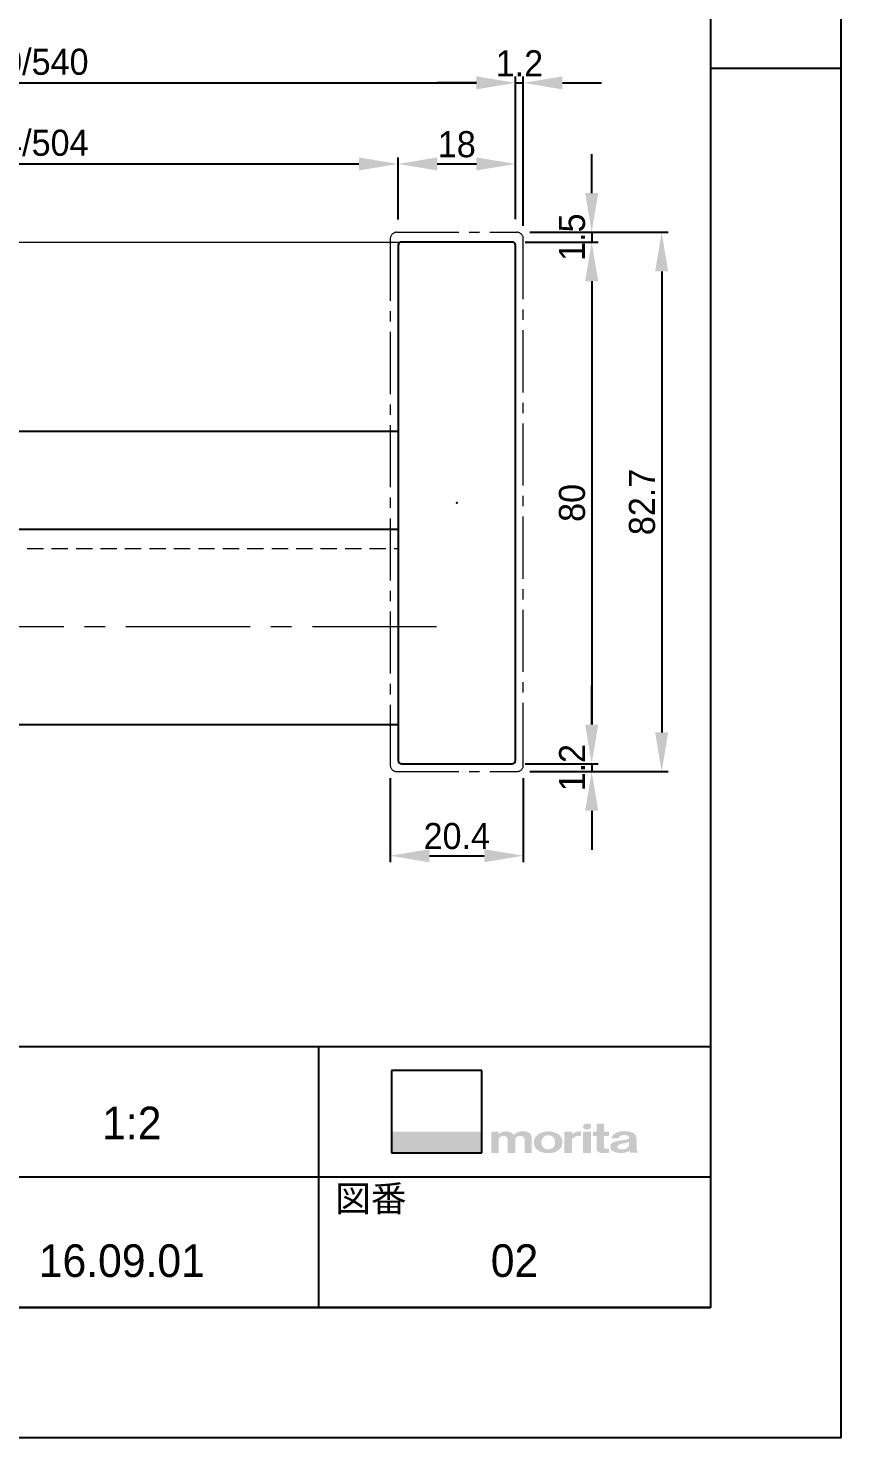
# Model space of a CAD drawing. Header units: millimetres. Extents: x 294 to 1873, y 2566 to 2986.
# Drawn here: x 1748 to 1872.6, y 2566 to 2782.2 of the extents above; entities that cross this region are included whole.
import ezdxf
from ezdxf.enums import TextEntityAlignment as Align

# ---------------------------------------------------------------- set-up
doc = ezdxf.new("R2010")
doc.units = ezdxf.units.MM
doc.linetypes.add('CENTER2', pattern=[28.575, 19.05, -3.175, 3.175, -3.175])
doc.linetypes.add('HIDDEN', pattern=[0.375, 0.25, -0.125])
doc.layers.add('0 @ 1', color=7, linetype='Continuous')
for name, color, linetype, lineweight in [('中心線', 7, 'CENTER2', 9), ('寸法・仕様', 255, 'Continuous', 9), ('弱線', 4, 'Continuous', 15), ('本体', 3, 'Continuous', 25), ('破線', 140, 'HIDDEN', 15)]:
    doc.layers.add(name, color=color, linetype=linetype, lineweight=lineweight)
doc.styles.add('x1', font='', dxfattribs={"height": 2})
doc.styles.add('x2', font='', dxfattribs={"height": 4})
doc.styles.add('図面枠', font='', dxfattribs={"height": 2.5})
doc.styles.get('x1').set_extended_font_data('MS PGothic')
doc.styles.get('x2').set_extended_font_data('MS PGothic')
doc.styles.get('図面枠').set_extended_font_data('MS PGothic')
doc.dimstyles.new('x2', dxfattribs={"dimtxt": 4, "dimasz": 6, "dimexe": 1, "dimexo": 2, "dimgap": 1, "dimtad": 1, "dimtoh": 1, "dimdec": 1, "dimdsep": 46, "dimtxsty": 'x2', "dimcen": 0.1, "dimadec": 1, "dimazin": 0, "dimtfac": 1, "dimtdec": 1, "dimtmove": 0, "dimatfit": 3, "dimfxl": 1, "dimtolj": 1, "dimtzin": 0, "dimarcsym": 0})

# ---------------------------------------------------------------- blocks, each defined once
blk = doc.blocks.new('Morita Aluminum for WEB x2')
h = blk.add_hatch(color=256)
h.dxf.hatch_style = 1
edge = h.paths.add_edge_path()
edge.add_spline(control_points=[(536.37, 41.03), (536.37, 41.36), (536.37, 41.62), (536.37, 41.62), (536.37, 41.87), (536.46, 42.07), (536.64, 42.21)], knot_values=[19, 19, 19, 19, 19.375023, 19.375023, 19.375023, 20.375023, 20.375023, 20.375023, 20.375023], degree=3, periodic=0)
edge.add_spline(control_points=[(536.64, 42.21), (536.76, 42.31), (536.91, 42.36), (537.09, 42.36)], knot_values=[18, 18, 18, 18, 19, 19, 19, 19], degree=3, periodic=0)
edge.add_spline(control_points=[(537.09, 42.36), (537.27, 42.36), (537.41, 42.33), (537.51, 42.27)], knot_values=[17, 17, 17, 17, 18, 18, 18, 18], degree=3, periodic=0)
edge.add_spline(control_points=[(537.51, 42.27), (537.69, 42.18), (537.78, 42.01), (537.78, 41.79)], knot_values=[16, 16, 16, 16, 17, 17, 17, 17], degree=3, periodic=0)
edge.add_spline(control_points=[(537.78, 41.79), (537.78, 41.79), (537.78, 39.76), (537.78, 39.76), (537.78, 39.76), (538.06, 39.76), (538.35, 39.76)], knot_values=[14.5, 14.5, 14.5, 14.5, 15.5, 15.5, 15.5, 16, 16, 16, 16], degree=3, periodic=0)
edge.add_spline(control_points=[(538.35, 39.76), (538.63, 39.76), (538.92, 39.76), (538.92, 39.76), (538.92, 39.76), (538.92, 40.23), (538.92, 40.69)], knot_values=[13.5, 13.5, 13.5, 13.5, 14, 14, 14, 14.5, 14.5, 14.5, 14.5], degree=3, periodic=0)
edge.add_spline(control_points=[(538.92, 40.69), (538.92, 41.16), (538.92, 41.62), (538.92, 41.62), (538.92, 41.9), (538.99, 42.1), (539.14, 42.21)], knot_values=[12, 12, 12, 12, 12.5, 12.5, 12.5, 13.5, 13.5, 13.5, 13.5], degree=3, periodic=0)
edge.add_spline(control_points=[(539.14, 42.21), (539.27, 42.31), (539.44, 42.36), (539.64, 42.36)], knot_values=[11, 11, 11, 11, 12, 12, 12, 12], degree=3, periodic=0)
edge.add_spline(control_points=[(539.64, 42.36), (539.82, 42.36), (539.96, 42.33), (540.06, 42.27)], knot_values=[10, 10, 10, 10, 11, 11, 11, 11], degree=3, periodic=0)
edge.add_spline(control_points=[(540.06, 42.27), (540.26, 42.16), (540.36, 42), (540.36, 41.79)], knot_values=[9, 9, 9, 9, 10, 10, 10, 10], degree=3, periodic=0)
edge.add_spline(control_points=[(540.36, 41.79), (540.36, 41.79), (540.36, 39.76), (540.36, 39.76), (540.36, 39.76), (540.64, 39.76), (540.91, 39.76)], knot_values=[7.5, 7.5, 7.5, 7.5, 8.5, 8.5, 8.5, 9, 9, 9, 9], degree=3, periodic=0)
edge.add_spline(control_points=[(540.91, 39.76), (541.19, 39.76), (541.46, 39.76), (541.46, 39.76), (541.46, 39.76), (541.46, 40.32), (541.46, 40.88)], knot_values=[6.5, 6.5, 6.5, 6.5, 7, 7, 7, 7.5, 7.5, 7.5, 7.5], degree=3, periodic=0)
edge.add_spline(control_points=[(541.46, 40.88), (541.46, 41.44), (541.46, 42), (541.46, 42), (541.46, 42.72), (541, 43.07), (540.06, 43.07)], knot_values=[5, 5, 5, 5, 5.5, 5.5, 5.5, 6.5, 6.5, 6.5, 6.5], degree=3, periodic=0)
edge.add_spline(control_points=[(540.06, 43.07), (539.47, 43.07), (539.03, 42.89), (538.73, 42.53)], knot_values=[4, 4, 4, 4, 5, 5, 5, 5], degree=3, periodic=0)
edge.add_spline(control_points=[(538.73, 42.53), (538.42, 42.89), (538.02, 43.07), (537.51, 43.07)], knot_values=[3, 3, 3, 3, 4, 4, 4, 4], degree=3, periodic=0)
edge.add_spline(control_points=[(537.51, 43.07), (537.03, 43.07), (536.65, 42.91), (536.37, 42.59)], knot_values=[2, 2, 2, 2, 3, 3, 3, 3], degree=3, periodic=0)
edge.add_spline(control_points=[(536.37, 42.59), (536.37, 42.59), (536.37, 43.03), (536.37, 43.03), (536.37, 43.03), (536.09, 43.03), (535.82, 43.03)], knot_values=[0.5, 0.5, 0.5, 0.5, 1.5, 1.5, 1.5, 2, 2, 2, 2], degree=3, periodic=0)
edge.add_spline(control_points=[(535.82, 43.03), (535.54, 43.03), (535.27, 43.03), (535.27, 43.03), (535.27, 43.03), (535.27, 42.57), (535.27, 42)], knot_values=[22.624977, 22.624977, 22.624977, 22.624977, 23.124977, 23.124977, 23.124977, 23.5, 23.5, 23.5, 23.5], degree=3, periodic=0)
edge.add_spline(control_points=[(535.27, 42), (535.27, 41.42), (535.27, 40.73), (535.27, 40.27)], knot_values=[22.249985, 22.249985, 22.249985, 22.249985, 22.624977, 22.624977, 22.624977, 22.624977], degree=3, periodic=0)
edge.add_spline(control_points=[(535.27, 40.27), (535.27, 40.16), (535.27, 40.06), (535.27, 39.98)], knot_values=[22.156237, 22.156237, 22.156237, 22.156237, 22.249985, 22.249985, 22.249985, 22.249985], degree=3, periodic=0)
edge.add_spline(control_points=[(535.27, 39.98), (535.27, 39.9), (535.27, 39.84), (535.27, 39.8)], knot_values=[22.062489, 22.062489, 22.062489, 22.062489, 22.156237, 22.156237, 22.156237, 22.156237], degree=3, periodic=0)
edge.add_spline(control_points=[(535.27, 39.8), (535.27, 39.79), (535.27, 39.78), (535.27, 39.78)], knot_values=[22.039052, 22.039052, 22.039052, 22.039052, 22.062489, 22.062489, 22.062489, 22.062489], degree=3, periodic=0)
edge.add_spline(control_points=[(535.27, 39.78), (535.27, 39.77), (535.27, 39.77), (535.27, 39.77)], knot_values=[22.015615, 22.015615, 22.015615, 22.015615, 22.039052, 22.039052, 22.039052, 22.039052], degree=3, periodic=0)
edge.add_spline(control_points=[(535.27, 39.76), (535.27, 39.76), (535.27, 39.76), (535.27, 39.76), (535.27, 39.76), (535.27, 39.76), (535.27, 39.76)], knot_values=[21.999868, 21.999868, 21.999868, 21.999868, 22, 22, 22, 22.000234, 22.000234, 22.000234, 22.000234], degree=3, periodic=0)
edge.add_spline(control_points=[(535.27, 39.76), (535.27, 39.76), (535.28, 39.76), (535.29, 39.76)], knot_values=[21.921867, 21.921867, 21.921867, 21.921867, 21.968741, 21.968741, 21.968741, 21.968741], degree=3, periodic=0)
edge.add_spline(control_points=[(535.29, 39.76), (535.29, 39.76), (535.3, 39.76), (535.31, 39.76)], knot_values=[21.874992, 21.874992, 21.874992, 21.874992, 21.921867, 21.921867, 21.921867, 21.921867], degree=3, periodic=0)
edge.add_spline(control_points=[(535.31, 39.76), (535.36, 39.76), (535.43, 39.76), (535.52, 39.76)], knot_values=[21.687496, 21.687496, 21.687496, 21.687496, 21.874992, 21.874992, 21.874992, 21.874992], degree=3, periodic=0)
edge.add_spline(control_points=[(535.52, 39.76), (535.61, 39.76), (535.71, 39.76), (535.82, 39.76)], knot_values=[21.5, 21.5, 21.5, 21.5, 21.687496, 21.687496, 21.687496, 21.687496], degree=3, periodic=0)
edge.add_spline(control_points=[(535.82, 39.76), (535.92, 39.76), (536.03, 39.76), (536.11, 39.76)], knot_values=[21.312504, 21.312504, 21.312504, 21.312504, 21.5, 21.5, 21.5, 21.5], degree=3, periodic=0)
edge.add_spline(control_points=[(536.11, 39.76), (536.2, 39.76), (536.28, 39.76), (536.32, 39.76)], knot_values=[21.125007, 21.125007, 21.125007, 21.125007, 21.312504, 21.312504, 21.312504, 21.312504], degree=3, periodic=0)
edge.add_spline(control_points=[(536.32, 39.76), (536.33, 39.76), (536.34, 39.76), (536.35, 39.76)], knot_values=[21.078133, 21.078133, 21.078133, 21.078133, 21.125007, 21.125007, 21.125007, 21.125007], degree=3, periodic=0)
edge.add_spline(control_points=[(536.37, 39.76), (536.37, 39.76), (536.37, 39.76), (536.37, 39.76), (536.37, 39.76), (536.37, 39.76), (536.37, 39.76)], knot_values=[20.999766, 20.999766, 20.999766, 20.999766, 21.000081, 21.000081, 21.000081, 21.000315, 21.000315, 21.000315, 21.000315], degree=3, periodic=0)
edge.add_spline(control_points=[(536.37, 39.77), (536.37, 39.77), (536.37, 39.78), (536.37, 39.78)], knot_values=[20.937511, 20.937511, 20.937511, 20.937511, 20.960948, 20.960948, 20.960948, 20.960948], degree=3, periodic=0)
edge.add_spline(control_points=[(536.37, 39.78), (536.37, 39.8), (536.37, 39.84), (536.37, 39.89)], knot_values=[20.843763, 20.843763, 20.843763, 20.843763, 20.937511, 20.937511, 20.937511, 20.937511], degree=3, periodic=0)
edge.add_spline(control_points=[(536.37, 39.89), (536.37, 39.93), (536.37, 39.99), (536.37, 40.05)], knot_values=[20.750015, 20.750015, 20.750015, 20.750015, 20.843763, 20.843763, 20.843763, 20.843763], degree=3, periodic=0)
edge.add_spline(control_points=[(536.37, 40.05), (536.37, 40.31), (536.37, 40.71), (536.37, 41.03)], knot_values=[20.375023, 20.375023, 20.375023, 20.375023, 20.750015, 20.750015, 20.750015, 20.750015], degree=3, periodic=0)
edge = h.paths.add_edge_path()
edge.add_spline(control_points=[(546.15, 41.45), (546.15, 42.01), (545.88, 42.44), (545.35, 42.74)], knot_values=[3, 3, 3, 3, 4, 4, 4, 4], degree=3, periodic=0)
edge.add_spline(control_points=[(545.35, 42.74), (544.92, 42.98), (544.41, 43.08), (543.83, 43.05)], knot_values=[2, 2, 2, 2, 3, 3, 3, 3], degree=3, periodic=0)
edge.add_spline(control_points=[(543.83, 43.05), (543.14, 43.01), (542.62, 42.81), (542.27, 42.46)], knot_values=[1, 1, 1, 1, 2, 2, 2, 2], degree=3, periodic=0)
edge.add_spline(control_points=[(542.27, 42.46), (541.94, 42.14), (541.77, 41.78), (541.77, 41.39)], knot_values=[0, 0, 0, 0, 1, 1, 1, 1], degree=3, periodic=0)
edge.add_spline(control_points=[(541.77, 41.39), (541.77, 40.8), (542.04, 40.35), (542.57, 40.06)], knot_values=[7, 7, 7, 7, 8, 8, 8, 8], degree=3, periodic=0)
edge.add_spline(control_points=[(542.57, 40.06), (542.98, 39.83), (543.45, 39.72), (543.98, 39.72)], knot_values=[6, 6, 6, 6, 7, 7, 7, 7], degree=3, periodic=0)
edge.add_spline(control_points=[(543.98, 39.72), (544.51, 39.72), (544.98, 39.83), (545.39, 40.06)], knot_values=[5, 5, 5, 5, 6, 6, 6, 6], degree=3, periodic=0)
edge.add_spline(control_points=[(545.39, 40.06), (545.89, 40.34), (546.15, 40.8), (546.15, 41.45)], knot_values=[4, 4, 4, 4, 5, 5, 5, 5], degree=3, periodic=0)
edge = h.paths.add_edge_path(flags=16)
edge.add_spline(control_points=[(542.95, 41.49), (542.98, 41.8), (543.11, 42.05), (543.33, 42.23)], knot_values=[7, 7, 7, 7, 8, 8, 8, 8], degree=3, periodic=0)
edge.add_spline(control_points=[(543.33, 42.23), (543.51, 42.39), (543.74, 42.46), (544.02, 42.46)], knot_values=[6, 6, 6, 6, 7, 7, 7, 7], degree=3, periodic=0)
edge.add_spline(control_points=[(544.02, 42.46), (544.4, 42.46), (544.68, 42.32), (544.85, 42.02)], knot_values=[5, 5, 5, 5, 6, 6, 6, 6], degree=3, periodic=0)
edge.add_spline(control_points=[(544.85, 42.02), (544.98, 41.82), (545.03, 41.55), (545.01, 41.2)], knot_values=[4, 4, 4, 4, 5, 5, 5, 5], degree=3, periodic=0)
edge.add_spline(control_points=[(545.01, 41.2), (544.96, 40.94), (544.87, 40.75), (544.74, 40.61)], knot_values=[3, 3, 3, 3, 4, 4, 4, 4], degree=3, periodic=0)
edge.add_spline(control_points=[(544.74, 40.61), (544.54, 40.4), (544.23, 40.3), (543.83, 40.33)], knot_values=[2, 2, 2, 2, 3, 3, 3, 3], degree=3, periodic=0)
edge.add_spline(control_points=[(543.83, 40.33), (543.5, 40.39), (543.26, 40.54), (543.11, 40.78)], knot_values=[1, 1, 1, 1, 2, 2, 2, 2], degree=3, periodic=0)
edge.add_spline(control_points=[(543.11, 40.78), (542.98, 40.96), (542.93, 41.2), (542.95, 41.49)], knot_values=[0, 0, 0, 0, 1, 1, 1, 1], degree=3, periodic=0)
edge = h.paths.add_edge_path()
edge.add_spline(control_points=[(547.61, 40.99), (547.61, 41.31), (547.61, 41.56), (547.61, 41.56), (547.61, 41.81), (547.72, 42.02), (547.95, 42.17)], knot_values=[7, 7, 7, 7, 7.375023, 7.375023, 7.375023, 8.375023, 8.375023, 8.375023, 8.375023], degree=3, periodic=0)
edge.add_spline(control_points=[(547.95, 42.17), (548.18, 42.31), (548.47, 42.38), (548.82, 42.38)], knot_values=[6, 6, 6, 6, 7, 7, 7, 7], degree=3, periodic=0)
edge.add_spline(control_points=[(548.82, 42.38), (548.82, 42.38), (549.01, 42.38), (549.01, 42.38), (549.01, 42.38), (549.01, 42.55), (549.01, 42.72)], knot_values=[4.5, 4.5, 4.5, 4.5, 5.5, 5.5, 5.5, 6, 6, 6, 6], degree=3, periodic=0)
edge.add_spline(control_points=[(549.01, 42.72), (549.01, 42.89), (549.01, 43.06), (549.01, 43.06), (548.78, 43.07), (548.57, 43.06), (548.37, 43.02)], knot_values=[3, 3, 3, 3, 3.5, 3.5, 3.5, 4.5, 4.5, 4.5, 4.5], degree=3, periodic=0)
edge.add_spline(control_points=[(548.37, 43.02), (548.09, 42.96), (547.83, 42.81), (547.61, 42.62)], knot_values=[2, 2, 2, 2, 3, 3, 3, 3], degree=3, periodic=0)
edge.add_spline(control_points=[(547.61, 42.62), (547.61, 42.62), (547.61, 43.04), (547.61, 43.04), (547.61, 43.04), (547.32, 43.04), (547.04, 43.04)], knot_values=[0.5, 0.5, 0.5, 0.5, 1.5, 1.5, 1.5, 2, 2, 2, 2], degree=3, periodic=0)
edge.add_spline(control_points=[(547.04, 43.04), (546.75, 43.04), (546.46, 43.04), (546.46, 43.04), (546.46, 43.04), (546.46, 42.58), (546.46, 42)], knot_values=[10.624977, 10.624977, 10.624977, 10.624977, 11.124977, 11.124977, 11.124977, 11.5, 11.5, 11.5, 11.5], degree=3, periodic=0)
edge.add_spline(control_points=[(546.46, 42), (546.46, 41.43), (546.46, 40.74), (546.46, 40.28)], knot_values=[10.249985, 10.249985, 10.249985, 10.249985, 10.624977, 10.624977, 10.624977, 10.624977], degree=3, periodic=0)
edge.add_spline(control_points=[(546.46, 40.28), (546.46, 40.16), (546.46, 40.06), (546.46, 39.98)], knot_values=[10.156237, 10.156237, 10.156237, 10.156237, 10.249985, 10.249985, 10.249985, 10.249985], degree=3, periodic=0)
edge.add_spline(control_points=[(546.46, 39.98), (546.46, 39.9), (546.46, 39.84), (546.46, 39.81)], knot_values=[10.062489, 10.062489, 10.062489, 10.062489, 10.156237, 10.156237, 10.156237, 10.156237], degree=3, periodic=0)
edge.add_spline(control_points=[(546.46, 39.81), (546.46, 39.8), (546.46, 39.79), (546.46, 39.78)], knot_values=[10.039052, 10.039052, 10.039052, 10.039052, 10.062489, 10.062489, 10.062489, 10.062489], degree=3, periodic=0)
edge.add_spline(control_points=[(546.46, 39.78), (546.46, 39.78), (546.46, 39.77), (546.46, 39.77)], knot_values=[10.015615, 10.015615, 10.015615, 10.015615, 10.039052, 10.039052, 10.039052, 10.039052], degree=3, periodic=0)
edge.add_spline(control_points=[(546.46, 39.77), (546.46, 39.77), (546.46, 39.77), (546.46, 39.77), (546.46, 39.77), (546.46, 39.77), (546.46, 39.77)], knot_values=[9.999868, 9.999868, 9.999868, 9.999868, 10, 10, 10, 10.000234, 10.000234, 10.000234, 10.000234], degree=3, periodic=0)
edge.add_spline(control_points=[(546.47, 39.77), (546.47, 39.77), (546.48, 39.77), (546.48, 39.77)], knot_values=[9.921867, 9.921867, 9.921867, 9.921867, 9.968741, 9.968741, 9.968741, 9.968741], degree=3, periodic=0)
edge.add_spline(control_points=[(546.48, 39.77), (546.49, 39.77), (546.5, 39.77), (546.51, 39.77)], knot_values=[9.874992, 9.874992, 9.874992, 9.874992, 9.921867, 9.921867, 9.921867, 9.921867], degree=3, periodic=0)
edge.add_spline(control_points=[(546.51, 39.77), (546.56, 39.77), (546.64, 39.77), (546.73, 39.77)], knot_values=[9.687496, 9.687496, 9.687496, 9.687496, 9.874993, 9.874993, 9.874993, 9.874993], degree=3, periodic=0)
edge.add_spline(control_points=[(546.73, 39.77), (546.82, 39.77), (546.93, 39.77), (547.04, 39.77)], knot_values=[9.5, 9.5, 9.5, 9.5, 9.687496, 9.687496, 9.687496, 9.687496], degree=3, periodic=0)
edge.add_spline(control_points=[(547.04, 39.77), (547.14, 39.77), (547.25, 39.77), (547.34, 39.77)], knot_values=[9.312504, 9.312504, 9.312504, 9.312504, 9.5, 9.5, 9.5, 9.5], degree=3, periodic=0)
edge.add_spline(control_points=[(547.34, 39.77), (547.43, 39.77), (547.51, 39.77), (547.56, 39.77)], knot_values=[9.125007, 9.125007, 9.125007, 9.125007, 9.312504, 9.312504, 9.312504, 9.312504], degree=3, periodic=0)
edge.add_spline(control_points=[(547.56, 39.77), (547.57, 39.77), (547.58, 39.77), (547.59, 39.77)], knot_values=[9.078133, 9.078133, 9.078133, 9.078133, 9.125008, 9.125008, 9.125008, 9.125008], degree=3, periodic=0)
edge.add_spline(control_points=[(547.61, 39.77), (547.61, 39.77), (547.61, 39.77), (547.61, 39.77), (547.61, 39.77), (547.61, 39.77), (547.61, 39.77)], knot_values=[8.999766, 8.999766, 8.999766, 8.999766, 9.000081, 9.000081, 9.000081, 9.000315, 9.000315, 9.000315, 9.000315], degree=3, periodic=0)
edge.add_spline(control_points=[(547.61, 39.78), (547.61, 39.78), (547.61, 39.78), (547.61, 39.79)], knot_values=[8.937511, 8.937511, 8.937511, 8.937511, 8.960948, 8.960948, 8.960948, 8.960948], degree=3, periodic=0)
edge.add_spline(control_points=[(547.61, 39.79), (547.61, 39.81), (547.61, 39.84), (547.61, 39.89)], knot_values=[8.843763, 8.843763, 8.843763, 8.843763, 8.937511, 8.937511, 8.937511, 8.937511], degree=3, periodic=0)
edge.add_spline(control_points=[(547.61, 39.89), (547.61, 39.93), (547.61, 39.99), (547.61, 40.05)], knot_values=[8.750015, 8.750015, 8.750015, 8.750015, 8.843763, 8.843763, 8.843763, 8.843763], degree=3, periodic=0)
edge.add_spline(control_points=[(547.61, 40.05), (547.61, 40.3), (547.61, 40.68), (547.61, 40.99)], knot_values=[8.375023, 8.375023, 8.375023, 8.375023, 8.750015, 8.750015, 8.750015, 8.750015], degree=3, periodic=0)
h.paths.add_polyline_path([(550.52, 43.02), (549.34, 43.02), (549.34, 39.76), (550.52, 39.76)])
edge = h.paths.add_edge_path()
edge.add_spline(control_points=[(550.56, 43.8), (550.56, 43.98), (550.49, 44.1), (550.37, 44.17)], knot_values=[5, 5, 5, 5, 6, 6, 6, 6], degree=3, periodic=0)
edge.add_spline(control_points=[(550.37, 44.17), (550.26, 44.23), (550.13, 44.26), (549.95, 44.26)], knot_values=[4, 4, 4, 4, 5, 5, 5, 5], degree=3, periodic=0)
edge.add_spline(control_points=[(549.95, 44.26), (549.77, 44.26), (549.63, 44.23), (549.53, 44.17)], knot_values=[3, 3, 3, 3, 4, 4, 4, 4], degree=3, periodic=0)
edge.add_spline(control_points=[(549.53, 44.17), (549.4, 44.1), (549.34, 43.98), (549.34, 43.8)], knot_values=[2, 2, 2, 2, 3, 3, 3, 3], degree=3, periodic=0)
edge.add_spline(control_points=[(549.34, 43.8), (549.34, 43.63), (549.4, 43.5), (549.53, 43.43)], knot_values=[1, 1, 1, 1, 2, 2, 2, 2], degree=3, periodic=0)
edge.add_spline(control_points=[(549.53, 43.43), (549.63, 43.37), (549.77, 43.34), (549.95, 43.34)], knot_values=[0, 0, 0, 0, 1, 1, 1, 1], degree=3, periodic=0)
edge.add_spline(control_points=[(549.95, 43.34), (550.13, 43.34), (550.26, 43.37), (550.37, 43.43)], knot_values=[7, 7, 7, 7, 8, 8, 8, 8], degree=3, periodic=0)
edge.add_spline(control_points=[(550.37, 43.43), (550.49, 43.5), (550.56, 43.63), (550.56, 43.8)], knot_values=[6, 6, 6, 6, 7, 7, 7, 7], degree=3, periodic=0)
edge = h.paths.add_edge_path()
edge.add_spline(control_points=[(552.91, 42.36), (553.1, 42.36), (553.29, 42.36), (553.29, 42.36), (553.29, 42.36), (553.29, 42.52), (553.29, 42.69)], knot_values=[5.5, 5.5, 5.5, 5.5, 6, 6, 6, 6.5, 6.5, 6.5, 6.5], degree=3, periodic=0)
edge.add_spline(control_points=[(553.29, 42.69), (553.29, 42.85), (553.29, 43.02), (553.29, 43.02), (553.29, 43.02), (553.1, 43.02), (552.91, 43.02)], knot_values=[4.5, 4.5, 4.5, 4.5, 5, 5, 5, 5.5, 5.5, 5.5, 5.5], degree=3, periodic=0)
edge.add_spline(control_points=[(552.91, 43.02), (552.72, 43.02), (552.53, 43.02), (552.53, 43.02), (552.53, 43.02), (552.53, 43.32), (552.53, 43.63)], knot_values=[3.5, 3.5, 3.5, 3.5, 4, 4, 4, 4.5, 4.5, 4.5, 4.5], degree=3, periodic=0)
edge.add_spline(control_points=[(552.53, 43.63), (552.53, 43.93), (552.53, 44.24), (552.53, 44.24), (552.53, 44.24), (552.25, 44.24), (551.97, 44.24)], knot_values=[2.5, 2.5, 2.5, 2.5, 3, 3, 3, 3.5, 3.5, 3.5, 3.5], degree=3, periodic=0)
edge.add_spline(control_points=[(551.97, 44.24), (551.7, 44.24), (551.42, 44.24), (551.42, 44.24), (551.42, 44.24), (551.42, 43.93), (551.42, 43.63)], knot_values=[1.5, 1.5, 1.5, 1.5, 2, 2, 2, 2.5, 2.5, 2.5, 2.5], degree=3, periodic=0)
edge.add_spline(control_points=[(551.42, 43.63), (551.42, 43.32), (551.42, 43.02), (551.42, 43.02), (551.42, 43.02), (551.28, 43.02), (551.14, 43.02)], knot_values=[0.5, 0.5, 0.5, 0.5, 1, 1, 1, 1.5, 1.5, 1.5, 1.5], degree=3, periodic=0)
edge.add_spline(control_points=[(551.14, 43.02), (551, 43.02), (550.85, 43.02), (550.85, 43.02), (550.85, 43.02), (550.85, 42.92), (550.85, 42.81)], knot_values=[16.624977, 16.624977, 16.624977, 16.624977, 17.124977, 17.124977, 17.124977, 17.5, 17.5, 17.5, 17.5], degree=3, periodic=0)
edge.add_spline(control_points=[(550.85, 42.81), (550.85, 42.69), (550.85, 42.56), (550.85, 42.46)], knot_values=[16.249985, 16.249985, 16.249985, 16.249985, 16.624977, 16.624977, 16.624977, 16.624977], degree=3, periodic=0)
edge.add_spline(control_points=[(550.85, 42.46), (550.85, 42.44), (550.85, 42.42), (550.85, 42.4)], knot_values=[16.156237, 16.156237, 16.156237, 16.156237, 16.249985, 16.249985, 16.249985, 16.249985], degree=3, periodic=0)
edge.add_spline(control_points=[(550.85, 42.4), (550.85, 42.39), (550.85, 42.38), (550.85, 42.37)], knot_values=[16.062489, 16.062489, 16.062489, 16.062489, 16.156237, 16.156237, 16.156237, 16.156237], degree=3, periodic=0)
edge.add_spline(control_points=[(550.85, 42.36), (550.85, 42.36), (550.85, 42.36), (550.85, 42.36), (550.85, 42.36), (550.85, 42.36), (550.85, 42.36)], knot_values=[15.999685, 15.999685, 15.999685, 15.999685, 16, 16, 16, 16.0006, 16.0006, 16.0006, 16.0006], degree=3, periodic=0)
edge.add_spline(control_points=[(550.86, 42.36), (550.87, 42.36), (550.87, 42.36), (550.88, 42.36)], knot_values=[15.874992, 15.874992, 15.874992, 15.874992, 15.921867, 15.921867, 15.921867, 15.921867], degree=3, periodic=0)
edge.add_spline(control_points=[(550.88, 42.36), (550.9, 42.36), (550.94, 42.36), (550.99, 42.36)], knot_values=[15.687496, 15.687496, 15.687496, 15.687496, 15.874992, 15.874992, 15.874992, 15.874992], degree=3, periodic=0)
edge.add_spline(control_points=[(550.99, 42.36), (551.03, 42.36), (551.09, 42.36), (551.14, 42.36)], knot_values=[15.5, 15.5, 15.5, 15.5, 15.687496, 15.687496, 15.687496, 15.687496], degree=3, periodic=0)
edge.add_spline(control_points=[(551.14, 42.36), (551.19, 42.36), (551.25, 42.36), (551.29, 42.36)], knot_values=[15.312504, 15.312504, 15.312504, 15.312504, 15.5, 15.5, 15.5, 15.5], degree=3, periodic=0)
edge.add_spline(control_points=[(551.29, 42.36), (551.34, 42.36), (551.38, 42.36), (551.4, 42.36)], knot_values=[15.125008, 15.125008, 15.125008, 15.125008, 15.312504, 15.312504, 15.312504, 15.312504], degree=3, periodic=0)
edge.add_spline(control_points=[(551.4, 42.36), (551.4, 42.36), (551.41, 42.36), (551.41, 42.36)], knot_values=[15.078133, 15.078133, 15.078133, 15.078133, 15.125008, 15.125008, 15.125008, 15.125008], degree=3, periodic=0)
edge.add_spline(control_points=[(551.41, 42.36), (551.42, 42.36), (551.42, 42.36), (551.42, 42.36)], knot_values=[15.031259, 15.031259, 15.031259, 15.031259, 15.078133, 15.078133, 15.078133, 15.078133], degree=3, periodic=0)
edge.add_spline(control_points=[(551.42, 42.36), (551.42, 42.36), (551.42, 42.36), (551.42, 42.36)], knot_values=[15.019541, 15.019541, 15.019541, 15.019541, 15.031259, 15.031259, 15.031259, 15.031259], degree=3, periodic=0)
edge.add_spline(control_points=[(551.42, 42.36), (551.42, 42.36), (551.42, 42.36), (551.42, 42.36)], knot_values=[15.007822, 15.007822, 15.007822, 15.007822, 15.019541, 15.019541, 15.019541, 15.019541], degree=3, periodic=0)
edge.add_spline(control_points=[(551.42, 42.36), (551.42, 42.36), (551.42, 42.36), (551.42, 42.36)], knot_values=[15.004893, 15.004893, 15.004893, 15.004893, 15.007822, 15.007822, 15.007822, 15.007822], degree=3, periodic=0)
edge.add_spline(control_points=[(551.42, 42.36), (551.42, 42.36), (551.42, 42.36), (551.42, 42.36)], knot_values=[15.001963, 15.001963, 15.001963, 15.001963, 15.004893, 15.004893, 15.004893, 15.004893], degree=3, periodic=0)
edge.add_spline(control_points=[(551.42, 42.36), (551.42, 42.36), (551.42, 42.36), (551.42, 42.36)], knot_values=[15.001231, 15.001231, 15.001231, 15.001231, 15.001963, 15.001963, 15.001963, 15.001963], degree=3, periodic=0)
edge.add_spline(control_points=[(551.42, 42.36), (551.42, 42.36), (551.42, 42.36), (551.42, 42.36)], knot_values=[15.000498, 15.000498, 15.000498, 15.000498, 15.001231, 15.001231, 15.001231, 15.001231], degree=3, periodic=0)
edge.add_spline(control_points=[(551.42, 42.35), (551.42, 42.35), (551.42, 42.34), (551.42, 42.34)], knot_values=[14.937511, 14.937511, 14.937511, 14.937511, 14.960948, 14.960948, 14.960948, 14.960948], degree=3, periodic=0)
edge.add_spline(control_points=[(551.42, 42.34), (551.42, 42.32), (551.42, 42.28), (551.42, 42.23)], knot_values=[14.843763, 14.843763, 14.843763, 14.843763, 14.937511, 14.937511, 14.937511, 14.937511], degree=3, periodic=0)
edge.add_spline(control_points=[(551.42, 42.23), (551.42, 42.18), (551.42, 42.12), (551.42, 42.06)], knot_values=[14.750015, 14.750015, 14.750015, 14.750015, 14.843763, 14.843763, 14.843763, 14.843763], degree=3, periodic=0)
edge.add_spline(control_points=[(551.42, 42.06), (551.42, 41.78), (551.42, 41.37), (551.42, 41.02)], knot_values=[14.375023, 14.375023, 14.375023, 14.375023, 14.750015, 14.750015, 14.750015, 14.750015], degree=3, periodic=0)
edge.add_spline(control_points=[(551.42, 41.02), (551.42, 40.68), (551.42, 40.4), (551.42, 40.4), (551.42, 40.17), (551.51, 40), (551.69, 39.9)], knot_values=[13, 13, 13, 13, 13.375023, 13.375023, 13.375023, 14.375023, 14.375023, 14.375023, 14.375023], degree=3, periodic=0)
edge.add_spline(control_points=[(551.69, 39.9), (551.89, 39.78), (552.2, 39.73), (552.6, 39.73)], knot_values=[12, 12, 12, 12, 13, 13, 13, 13], degree=3, periodic=0)
edge.add_spline(control_points=[(552.6, 39.73), (552.6, 39.73), (553.32, 39.73), (553.32, 39.73), (553.32, 39.73), (553.32, 39.89), (553.32, 40.06)], knot_values=[10.5, 10.5, 10.5, 10.5, 11.5, 11.5, 11.5, 12, 12, 12, 12], degree=3, periodic=0)
edge.add_spline(control_points=[(553.32, 40.06), (553.32, 40.23), (553.32, 40.4), (553.32, 40.4), (553.32, 40.4), (553.2, 40.4), (553.08, 40.4)], knot_values=[9.5, 9.5, 9.5, 9.5, 10, 10, 10, 10.5, 10.5, 10.5, 10.5], degree=3, periodic=0)
edge.add_spline(control_points=[(553.08, 40.4), (552.95, 40.4), (552.83, 40.4), (552.83, 40.4), (552.63, 40.4), (552.53, 40.46), (552.53, 40.57)], knot_values=[8, 8, 8, 8, 8.5, 8.5, 8.5, 9.5, 9.5, 9.5, 9.5], degree=3, periodic=0)
edge.add_spline(control_points=[(552.53, 40.57), (552.53, 40.57), (552.53, 42.36), (552.53, 42.36), (552.53, 42.36), (552.72, 42.36), (552.91, 42.36)], knot_values=[6.5, 6.5, 6.5, 6.5, 7.5, 7.5, 7.5, 8, 8, 8, 8], degree=3, periodic=0)
edge = h.paths.add_edge_path()
edge.add_spline(control_points=[(555.13, 42.42), (555.32, 42.5), (555.66, 42.54), (555.97, 42.48)], knot_values=[15, 15, 15, 15, 16, 16, 16, 16], degree=3, periodic=0)
edge.add_spline(control_points=[(555.97, 42.48), (556.25, 42.41), (556.39, 42.29), (556.39, 42.12)], knot_values=[14, 14, 14, 14, 15, 15, 15, 15], degree=3, periodic=0)
edge.add_spline(control_points=[(556.39, 42.12), (556.39, 41.98), (556.26, 41.88), (556, 41.83)], knot_values=[13, 13, 13, 13, 14, 14, 14, 14], degree=3, periodic=0)
edge.add_spline(control_points=[(556, 41.83), (555.8, 41.78), (555.45, 41.73), (554.94, 41.66)], knot_values=[12, 12, 12, 12, 13, 13, 13, 13], degree=3, periodic=0)
edge.add_spline(control_points=[(554.94, 41.66), (553.88, 41.5), (553.39, 41.14), (553.5, 40.56)], knot_values=[11, 11, 11, 11, 12, 12, 12, 12], degree=3, periodic=0)
edge.add_spline(control_points=[(553.5, 40.56), (553.57, 40.17), (553.94, 39.91), (554.6, 39.8)], knot_values=[10, 10, 10, 10, 11, 11, 11, 11], degree=3, periodic=0)
edge.add_spline(control_points=[(554.6, 39.8), (555.26, 39.68), (555.88, 39.77), (556.46, 40.08)], knot_values=[9, 9, 9, 9, 10, 10, 10, 10], degree=3, periodic=0)
edge.add_spline(control_points=[(556.46, 40.08), (556.46, 40.08), (556.58, 39.78), (556.58, 39.78), (556.58, 39.78), (556.86, 39.78), (557.15, 39.78)], knot_values=[7.5, 7.5, 7.5, 7.5, 8.5, 8.5, 8.5, 9, 9, 9, 9], degree=3, periodic=0)
edge.add_spline(control_points=[(557.15, 39.78), (557.43, 39.78), (557.72, 39.78), (557.72, 39.78), (557.59, 40.05), (557.53, 40.33), (557.53, 40.62)], knot_values=[6, 6, 6, 6, 6.5, 6.5, 6.5, 7.5, 7.5, 7.5, 7.5], degree=3, periodic=0)
edge.add_spline(control_points=[(557.53, 40.62), (557.53, 40.62), (557.53, 41.87), (557.53, 41.87), (557.53, 42.32), (557.36, 42.63), (557.03, 42.82)], knot_values=[4, 4, 4, 4, 5, 5, 5, 6, 6, 6, 6], degree=3, periodic=0)
edge.add_spline(control_points=[(557.03, 42.82), (556.7, 43), (556.25, 43.09), (555.66, 43.09)], knot_values=[3, 3, 3, 3, 4, 4, 4, 4], degree=3, periodic=0)
edge.add_spline(control_points=[(555.66, 43.09), (555.08, 43.09), (554.62, 42.99), (554.29, 42.8)], knot_values=[2, 2, 2, 2, 3, 3, 3, 3], degree=3, periodic=0)
edge.add_spline(control_points=[(554.29, 42.8), (553.94, 42.57), (553.74, 42.3), (553.69, 41.99)], knot_values=[1, 1, 1, 1, 2, 2, 2, 2], degree=3, periodic=0)
edge.add_spline(control_points=[(553.69, 41.99), (553.69, 41.99), (554.79, 41.99), (554.79, 41.99)], knot_values=[0, 0, 0, 0, 1, 1, 1, 1], degree=3, periodic=0)
edge.add_spline(control_points=[(554.79, 41.99), (554.81, 42.22), (555, 42.37), (555.13, 42.42)], knot_values=[16, 16, 16, 16, 17, 17, 17, 17], degree=3, periodic=0)
edge = h.paths.add_edge_path(flags=16)
edge.add_spline(control_points=[(554.6, 40.6), (554.55, 40.84), (554.74, 41.02), (555.17, 41.13)], knot_values=[2, 2, 2, 2, 3, 3, 3, 3], degree=3, periodic=0)
edge.add_spline(control_points=[(555.17, 41.13), (555.42, 41.2), (555.66, 41.26), (555.89, 41.3)], knot_values=[1, 1, 1, 1, 2, 2, 2, 2], degree=3, periodic=0)
edge.add_spline(control_points=[(555.89, 41.3), (556.14, 41.35), (556.31, 41.4), (556.39, 41.45), (556.39, 41.45), (556.39, 41.34), (556.39, 41.24)], knot_values=[6.5, 6.5, 6.5, 6.5, 7.5, 7.5, 7.5, 8, 8, 8, 8], degree=3, periodic=0)
edge.add_spline(control_points=[(556.39, 41.24), (556.39, 41.13), (556.39, 41.02), (556.39, 41.02), (556.39, 40.87), (556.31, 40.72), (556.16, 40.58)], knot_values=[5, 5, 5, 5, 5.5, 5.5, 5.5, 6.5, 6.5, 6.5, 6.5], degree=3, periodic=0)
edge.add_spline(control_points=[(556.16, 40.58), (555.98, 40.41), (555.73, 40.32), (555.4, 40.31)], knot_values=[4, 4, 4, 4, 5, 5, 5, 5], degree=3, periodic=0)
edge.add_spline(control_points=[(555.4, 40.31), (554.94, 40.28), (554.67, 40.38), (554.6, 40.6)], knot_values=[3, 3, 3, 3, 4, 4, 4, 4], degree=3, periodic=0)
h.paths.add_polyline_path([(533.82, 43.03), (519.98, 43.03), (519.98, 39.77), (533.82, 39.77)])
for p, q in [((568.84, 206.08), (588.84, 206.08)), ((14.84, 56.08), (568.84, 56.08)), ((508.84, 16.08), (508.84, 56.08)), ((508.84, 16.08), (508.84, 56.08)), ((519.98, 52.39), (519.98, 39.77)), ((533.82, 52.39), (519.98, 52.39)), ((533.82, 39.77), (533.82, 52.39)), ((519.98, 39.77), (533.82, 39.77)), ((14.84, 36.08), (568.84, 36.08)), ((14.84, 16.08), (568.84, 16.08))]:
    blk.add_line(p, q)
for points in [[(-5.16, 416.08), (588.84, 416.08), (588.84, -3.92), (-5.16, -3.92)], [(14.84, 396.08), (568.84, 396.08), (568.84, 16.08), (14.84, 16.08)]]:
    blk.add_lwpolyline(points, close=True)
at = {"layer": '0 @ 1', "attachment_point": 1, "style": 'x1'}
for s, insert, char_height in [('1:2', (475.6, 46.85), 5), ('図番', (511.35, 34.77), 4)]:
    blk.add_mtext_dynamic_manual_height_columns(s, width=13.9578, gutter_width=1, heights=[0], dxfattribs=dict(at, insert=insert, char_height=char_height))
blk = doc.blocks.new('*D20')
at = {"layer": 'Defpoints', "color": 0, "linetype": 'Continuous'}
for p in [(1822.9, 2750.88), (1822.2, 2749.38), (1834.38, 2749.38)]:
    blk.add_point(p, dxfattribs=at)
at = {"layer": '寸法・仕様', "color": 0, "linetype": 'Continuous', "lineweight": -2}
for p, q in [((1834.38, 2756.88), (1834.38, 2762.88)), ((1824.9, 2750.88), (1835.38, 2750.88)), ((1834.38, 2750.88), (1834.38, 2749.38)), ((1824.2, 2749.38), (1835.38, 2749.38)), ((1834.38, 2743.38), (1834.38, 2737.38))]:
    blk.add_line(p, q, dxfattribs=at)
at = {"layer": '寸法・仕様', "color": 0, "linetype": 'Continuous'}
for points in [[(1833.38, 2756.88), (1835.38, 2756.88), (1834.38, 2750.88)], [(1833.38, 2743.38), (1835.38, 2743.38), (1834.38, 2749.38)]]:
    blk.add_solid(points, dxfattribs=at)
at = {"layer": '寸法・仕様', "color": 0, "linetype": 'Continuous', "insert": (1831.38, 2750.13), "char_height": 4, "attachment_point": 5, "rotation": 90, "style": 'x2'}
blk.add_mtext('\\A1;1.5', dxfattribs=at)
blk = doc.blocks.new('*D21')
at = {"layer": 'Defpoints', "color": 0, "linetype": 'Continuous'}
for p in [(1822.2, 2749.38), (1822.2, 2669.38), (1834.38, 2669.38)]:
    blk.add_point(p, dxfattribs=at)
at = {"layer": '寸法・仕様', "color": 0, "linetype": 'Continuous', "lineweight": -2}
for p, q in [((1824.2, 2749.38), (1835.38, 2749.38)), ((1834.38, 2743.38), (1834.38, 2675.38)), ((1824.2, 2669.38), (1835.38, 2669.38))]:
    blk.add_line(p, q, dxfattribs=at)
at = {"layer": '寸法・仕様', "color": 0, "linetype": 'Continuous'}
for points in [[(1833.38, 2743.38), (1835.38, 2743.38), (1834.38, 2749.38)], [(1833.38, 2675.38), (1835.38, 2675.38), (1834.38, 2669.38)]]:
    blk.add_solid(points, dxfattribs=at)
at = {"layer": '寸法・仕様', "color": 0, "linetype": 'Continuous', "insert": (1831.38, 2709.38), "char_height": 4, "attachment_point": 5, "rotation": 90, "style": 'x2'}
blk.add_mtext('\\A1;80', dxfattribs=at)
blk = doc.blocks.new('*D22')
at = {"layer": 'Defpoints', "color": 0, "linetype": 'Continuous'}
for p in [(1822.7, 2773.79), (1646.7, 2750.88), (1822.7, 2750.88)]:
    blk.add_point(p, dxfattribs=at)
at = {"layer": '寸法・仕様', "color": 0, "linetype": 'Continuous', "lineweight": -2}
for p, q in [((1646.7, 2752.88), (1646.7, 2774.79)), ((1652.7, 2773.79), (1816.7, 2773.79)), ((1822.7, 2752.88), (1822.7, 2774.79))]:
    blk.add_line(p, q, dxfattribs=at)
at = {"layer": '寸法・仕様', "color": 0, "linetype": 'Continuous'}
for points in [[(1652.7, 2774.79), (1652.7, 2772.79), (1646.7, 2773.79)], [(1816.7, 2774.79), (1816.7, 2772.79), (1822.7, 2773.79)]]:
    blk.add_solid(points, dxfattribs=at)
at = {"layer": '寸法・仕様', "color": 0, "linetype": 'Continuous', "insert": (1734.7, 2777), "char_height": 4, "attachment_point": 5, "style": 'x2'}
blk.add_mtext('\\A1;1910/1650/740/540', dxfattribs=at)
blk = doc.blocks.new('*D24')
at = {"layer": 'Defpoints', "color": 0, "linetype": 'Continuous'}
for p in [(1822.2, 2669.38), (1822.9, 2668.18), (1834.38, 2668.18)]:
    blk.add_point(p, dxfattribs=at)
at = {"layer": '寸法・仕様', "color": 0, "linetype": 'Continuous', "lineweight": -2}
for p, q in [((1834.38, 2675.38), (1834.38, 2681.38)), ((1824.2, 2669.38), (1835.38, 2669.38)), ((1824.9, 2668.18), (1835.38, 2668.18)), ((1834.38, 2669.38), (1834.38, 2668.18)), ((1834.38, 2662.18), (1834.38, 2656.18))]:
    blk.add_line(p, q, dxfattribs=at)
at = {"layer": '寸法・仕様', "color": 0, "linetype": 'Continuous'}
for points in [[(1833.38, 2675.38), (1835.38, 2675.38), (1834.38, 2669.38)], [(1833.38, 2662.18), (1835.38, 2662.18), (1834.38, 2668.18)]]:
    blk.add_solid(points, dxfattribs=at)
at = {"layer": '寸法・仕様', "color": 0, "linetype": 'Continuous', "insert": (1831.38, 2668.78), "char_height": 4, "attachment_point": 5, "rotation": 90, "style": 'x2'}
blk.add_mtext('\\A1;1.2', dxfattribs=at)
blk = doc.blocks.new('*D25')
at = {"layer": 'Defpoints', "color": 0, "linetype": 'Continuous'}
for p in [(1823.9, 2773.79), (1822.7, 2750.88), (1823.9, 2749.88)]:
    blk.add_point(p, dxfattribs=at)
at = {"layer": '寸法・仕様', "color": 0, "linetype": 'Continuous', "lineweight": -2}
for p, q in [((1816.7, 2773.79), (1810.7, 2773.79)), ((1822.7, 2752.88), (1822.7, 2774.79)), ((1822.7, 2773.79), (1823.9, 2773.79)), ((1823.9, 2751.88), (1823.9, 2774.79)), ((1829.9, 2773.79), (1835.9, 2773.79))]:
    blk.add_line(p, q, dxfattribs=at)
at = {"layer": '寸法・仕様', "color": 0, "linetype": 'Continuous'}
for points in [[(1816.7, 2774.79), (1816.7, 2772.79), (1822.7, 2773.79)], [(1829.9, 2774.79), (1829.9, 2772.79), (1823.9, 2773.79)]]:
    blk.add_solid(points, dxfattribs=at)
at = {"layer": '寸法・仕様', "color": 0, "linetype": 'Continuous', "insert": (1823.3, 2776.79), "char_height": 4, "attachment_point": 5, "style": 'x2'}
blk.add_mtext('\\A1;1.2', dxfattribs=at)
blk = doc.blocks.new('*D27')
at = {"layer": 'Defpoints', "color": 0, "linetype": 'Continuous'}
for p in [(1804.7, 2761.36), (1664.7, 2750.88), (1804.7, 2750.88)]:
    blk.add_point(p, dxfattribs=at)
at = {"layer": '寸法・仕様', "color": 0, "linetype": 'Continuous', "lineweight": -2}
for p, q in [((1664.7, 2752.88), (1664.7, 2762.36)), ((1804.7, 2752.88), (1804.7, 2762.36)), ((1670.7, 2761.36), (1798.7, 2761.36))]:
    blk.add_line(p, q, dxfattribs=at)
at = {"layer": '寸法・仕様', "color": 0, "linetype": 'Continuous'}
for points in [[(1670.7, 2762.36), (1670.7, 2760.36), (1664.7, 2761.36)], [(1798.7, 2762.36), (1798.7, 2760.36), (1804.7, 2761.36)]]:
    blk.add_solid(points, dxfattribs=at)
at = {"layer": '寸法・仕様', "color": 0, "linetype": 'Continuous', "insert": (1734.7, 2764.58), "char_height": 4, "attachment_point": 5, "style": 'x2'}
blk.add_mtext('\\A1;1874/1614/704/504', dxfattribs=at)
blk = doc.blocks.new('*D28')
at = {"layer": 'Defpoints', "color": 0, "linetype": 'Continuous'}
for p in [(1822.7, 2761.36), (1804.7, 2750.86), (1822.7, 2750.88)]:
    blk.add_point(p, dxfattribs=at)
at = {"layer": '寸法・仕様', "color": 0, "linetype": 'Continuous', "lineweight": -2}
for p, q in [((1804.7, 2752.86), (1804.7, 2762.36)), ((1822.7, 2752.88), (1822.7, 2762.36)), ((1810.7, 2761.36), (1816.7, 2761.36))]:
    blk.add_line(p, q, dxfattribs=at)
at = {"layer": '寸法・仕様', "color": 0, "linetype": 'Continuous'}
for points in [[(1810.7, 2762.36), (1810.7, 2760.36), (1804.7, 2761.36)], [(1816.7, 2762.36), (1816.7, 2760.36), (1822.7, 2761.36)]]:
    blk.add_solid(points, dxfattribs=at)
at = {"layer": '寸法・仕様', "color": 0, "linetype": 'Continuous', "insert": (1813.7, 2764.36), "char_height": 4, "attachment_point": 5, "style": 'x2'}
blk.add_mtext('\\A1;18', dxfattribs=at)
blk = doc.blocks.new('*D29')
at = {"layer": 'Defpoints', "color": 0, "linetype": 'Continuous'}
for p in [(1803.5, 2669.18), (1823.9, 2669.18), (1823.9, 2655.28)]:
    blk.add_point(p, dxfattribs=at)
at = {"layer": '寸法・仕様', "color": 0, "linetype": 'Continuous', "lineweight": -2}
for p, q in [((1803.5, 2667.18), (1803.5, 2654.28)), ((1823.9, 2667.18), (1823.9, 2654.28)), ((1809.5, 2655.28), (1817.9, 2655.28))]:
    blk.add_line(p, q, dxfattribs=at)
at = {"layer": '寸法・仕様', "color": 0, "linetype": 'Continuous'}
for points in [[(1809.5, 2656.28), (1809.5, 2654.28), (1803.5, 2655.28)], [(1817.9, 2656.28), (1817.9, 2654.28), (1823.9, 2655.28)]]:
    blk.add_solid(points, dxfattribs=at)
at = {"layer": '寸法・仕様', "color": 0, "linetype": 'Continuous', "insert": (1813.7, 2658.28), "char_height": 4, "attachment_point": 5, "style": 'x2'}
blk.add_mtext('\\A1;20.4', dxfattribs=at)
blk = doc.blocks.new('*D30')
at = {"layer": 'Defpoints', "color": 0, "linetype": 'Continuous'}
for p in [(1822.9, 2750.88), (1822.9, 2668.18), (1845.11, 2668.18)]:
    blk.add_point(p, dxfattribs=at)
at = {"layer": '寸法・仕様', "color": 0, "linetype": 'Continuous', "lineweight": -2}
for p, q in [((1824.9, 2750.88), (1846.11, 2750.88)), ((1845.11, 2744.88), (1845.11, 2674.18)), ((1824.9, 2668.18), (1846.11, 2668.18))]:
    blk.add_line(p, q, dxfattribs=at)
at = {"layer": '寸法・仕様', "color": 0, "linetype": 'Continuous'}
for points in [[(1844.11, 2744.88), (1846.11, 2744.88), (1845.11, 2750.88)], [(1844.11, 2674.18), (1846.11, 2674.18), (1845.11, 2668.18)]]:
    blk.add_solid(points, dxfattribs=at)
at = {"layer": '寸法・仕様', "color": 0, "linetype": 'Continuous', "insert": (1842.11, 2709.53), "char_height": 4, "attachment_point": 5, "rotation": 90, "style": 'x2'}
blk.add_mtext('\\A1;82.7', dxfattribs=at)

msp = doc.modelspace()

# ---------------------------------------------------------------- linework, layer by layer
at = {"layer": '中心線', "ltscale": 0.5}
for p, q in [((1803.5, 2749.88), (1803.5, 2669.18)), ((1804.5, 2750.88), (1822.9, 2750.88)), ((1823.9, 2669.18), (1823.9, 2749.88)), ((1804.5, 2668.18), (1822.9, 2668.18))]:
    msp.add_line(p, q, dxfattribs=at)
at = {"layer": '中心線'}
msp.add_line((1810.61, 2690.38), (1658.7, 2690.38), dxfattribs=at)
at = {"layer": '中心線', "ltscale": 0.5}
for centre, start, end in [((1804.5, 2749.88), 90, 180), ((1822.9, 2749.88), 0, 90), ((1804.5, 2669.18), 180, 270), ((1822.9, 2669.18), 270, 0)]:
    msp.add_arc(centre, 1, start, end, dxfattribs=at)
at = {"layer": '弱線'}
msp.add_line((1664.2, 2749.38), (1805.2, 2749.38), dxfattribs=at)
at = {"layer": '本体'}
for p, q in [((1804.7, 2748.88), (1804.7, 2669.88)), ((1822.2, 2749.38), (1805.2, 2749.38)), ((1822.7, 2669.88), (1822.7, 2748.88)), ((1743.13, 2720.38), (1804.7, 2720.38)), ((1737.67, 2705.38), (1804.7, 2705.38)), ((1726.75, 2675.38), (1804.7, 2675.38)), ((1805.2, 2669.38), (1822.2, 2669.38))]:
    msp.add_line(p, q, dxfattribs=at)
for centre, start, end in [((1805.2, 2748.88), 90, 180), ((1822.2, 2748.88), 0, 90), ((1805.2, 2669.88), 180, 270), ((1822.2, 2669.88), 270, 0)]:
    msp.add_arc(centre, 0.5, start, end, dxfattribs=at)
msp.add_point((1813.7, 2709.38), dxfattribs=at)
msp.add_point((1813.7, 2709.38), dxfattribs=at)
at = {"layer": '破線', "ltscale": 10}
msp.add_line((1736.58, 2702.38), (1804.7, 2702.38), dxfattribs=at)

# ---------------------------------------------------------------- block references
msp.add_blockref('Morita Aluminum for WEB x2', (1283.73, 2569.95))

# ---------------------------------------------------------------- texts
at = {"linetype": 'Continuous', "style": '図面枠'}
for s, p in [('16.09.01', (1762.35, 2590.69)), ('02', (1822.55, 2590.7))]:
    msp.add_text(s, height=5, dxfattribs=at).set_placement(p, align=Align.CENTER)

# ---------------------------------------------------------------- dimensions: what is measured, and where the dimension line sits
at = {"layer": '寸法・仕様', "linetype": 'Continuous'}
for base, p1, p2, text, picture, middle in [((1822.7, 2773.79), (1646.7, 2750.88), (1822.7, 2750.88), '1910/1650/740/540', '*D22', (1734.7, 2777)), ((1804.7, 2761.36), (1664.7, 2750.88), (1804.7, 2750.88), '1874/1614/704/504', '*D27', (1734.7, 2764.58))]:
    dim = msp.add_linear_dim(base=base, p1=p1, p2=p2, text=text, dimstyle='x2', dxfattribs=at)
    dim.commit()
    dim.dimension.update_dxf_attribs({"geometry": picture, "text_midpoint": middle})
dim = msp.add_linear_dim(base=(1823.9, 2773.79), p1=(1822.7, 2750.88), p2=(1823.9, 2749.88), dimstyle='x2', dxfattribs=at)
dim.commit()
dim.dimension.update_dxf_attribs({"geometry": '*D25', "text_midpoint": (1823.3, 2773.79), "dimtype": 160})
for base, p1, p2, picture, middle in [((1822.7, 2761.36), (1804.7, 2750.86), (1822.7, 2750.88), '*D28', (1813.7, 2764.36)), ((1823.9, 2655.28), (1803.5, 2669.18), (1823.9, 2669.18), '*D29', (1813.7, 2658.28))]:
    dim = msp.add_linear_dim(base=base, p1=p1, p2=p2, dimstyle='x2', dxfattribs=at)
    dim.commit()
    dim.dimension.update_dxf_attribs({"geometry": picture, "text_midpoint": middle})
for base, p1, p2, picture, middle in [((1834.38, 2749.38), (1822.9, 2750.88), (1822.2, 2749.38), '*D20', (1834.38, 2750.13)), ((1834.38, 2668.18), (1822.2, 2669.38), (1822.9, 2668.18), '*D24', (1834.38, 2668.78))]:
    dim = msp.add_linear_dim(base=base, p1=p1, p2=p2, angle=90, dimstyle='x2', dxfattribs=at)
    dim.commit()
    dim.dimension.update_dxf_attribs({"geometry": picture, "text_midpoint": middle, "dimtype": 160})
for base, p1, p2, picture, middle in [((1845.11, 2668.18), (1822.9, 2750.88), (1822.9, 2668.18), '*D30', (1842.11, 2709.53)), ((1834.38, 2669.38), (1822.2, 2749.38), (1822.2, 2669.38), '*D21', (1831.38, 2709.38))]:
    dim = msp.add_linear_dim(base=base, p1=p1, p2=p2, angle=90, dimstyle='x2', dxfattribs=at)
    dim.commit()
    dim.dimension.update_dxf_attribs({"geometry": picture, "text_midpoint": middle})

doc.saveas('drawing.dxf')
